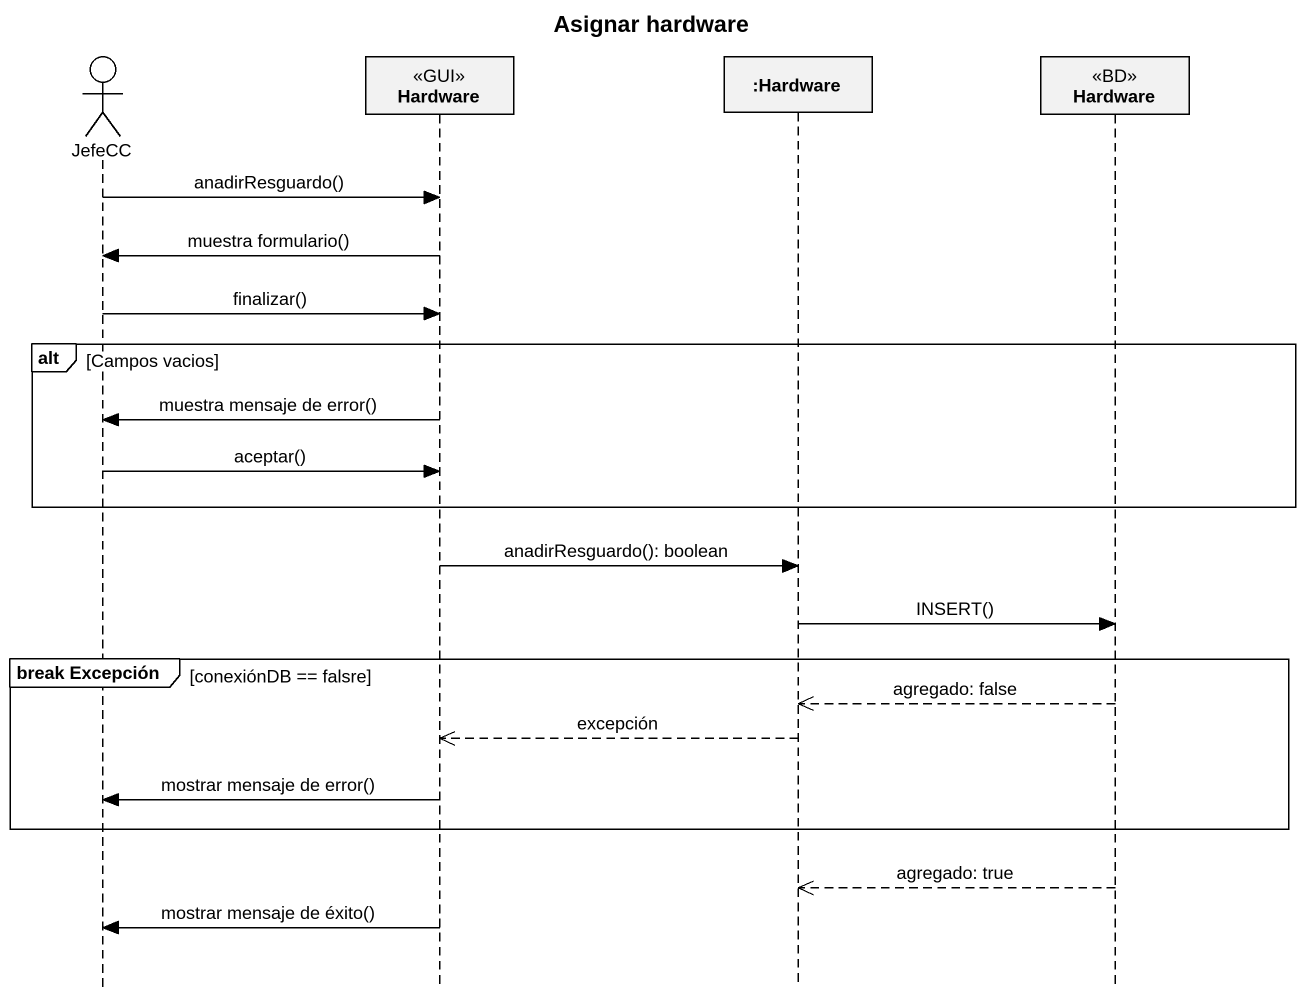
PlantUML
@startuml
title Asignar hardware
hide footbox
actor JefeCC
participant Hardware <<GUI>>
participant ":Hardware" as Hardware_2
participant "Hardware" as Hardware_3 <<BD>>

JefeCC -> Hardware : anadirResguardo()
Hardware -> JefeCC : muestra formulario()
JefeCC -> Hardware : finalizar()
alt Campos vacios
  Hardware -> JefeCC : muestra mensaje de error()
  JefeCC -> Hardware : aceptar()
end
Hardware -> Hardware_2 : anadirResguardo(): boolean
Hardware_2 -> Hardware_3 : INSERT()
group break Excepción [conexiónDB == falsre]
  Hardware_3 -->> Hardware_2 : agregado: false
  Hardware_2 -->> Hardware : excepción
  Hardware -> JefeCC : mostrar mensaje de error()
end
Hardware_3 -->> Hardware_2 : agregado: true
Hardware -> JefeCC : mostrar mensaje de éxito()
@enduml
